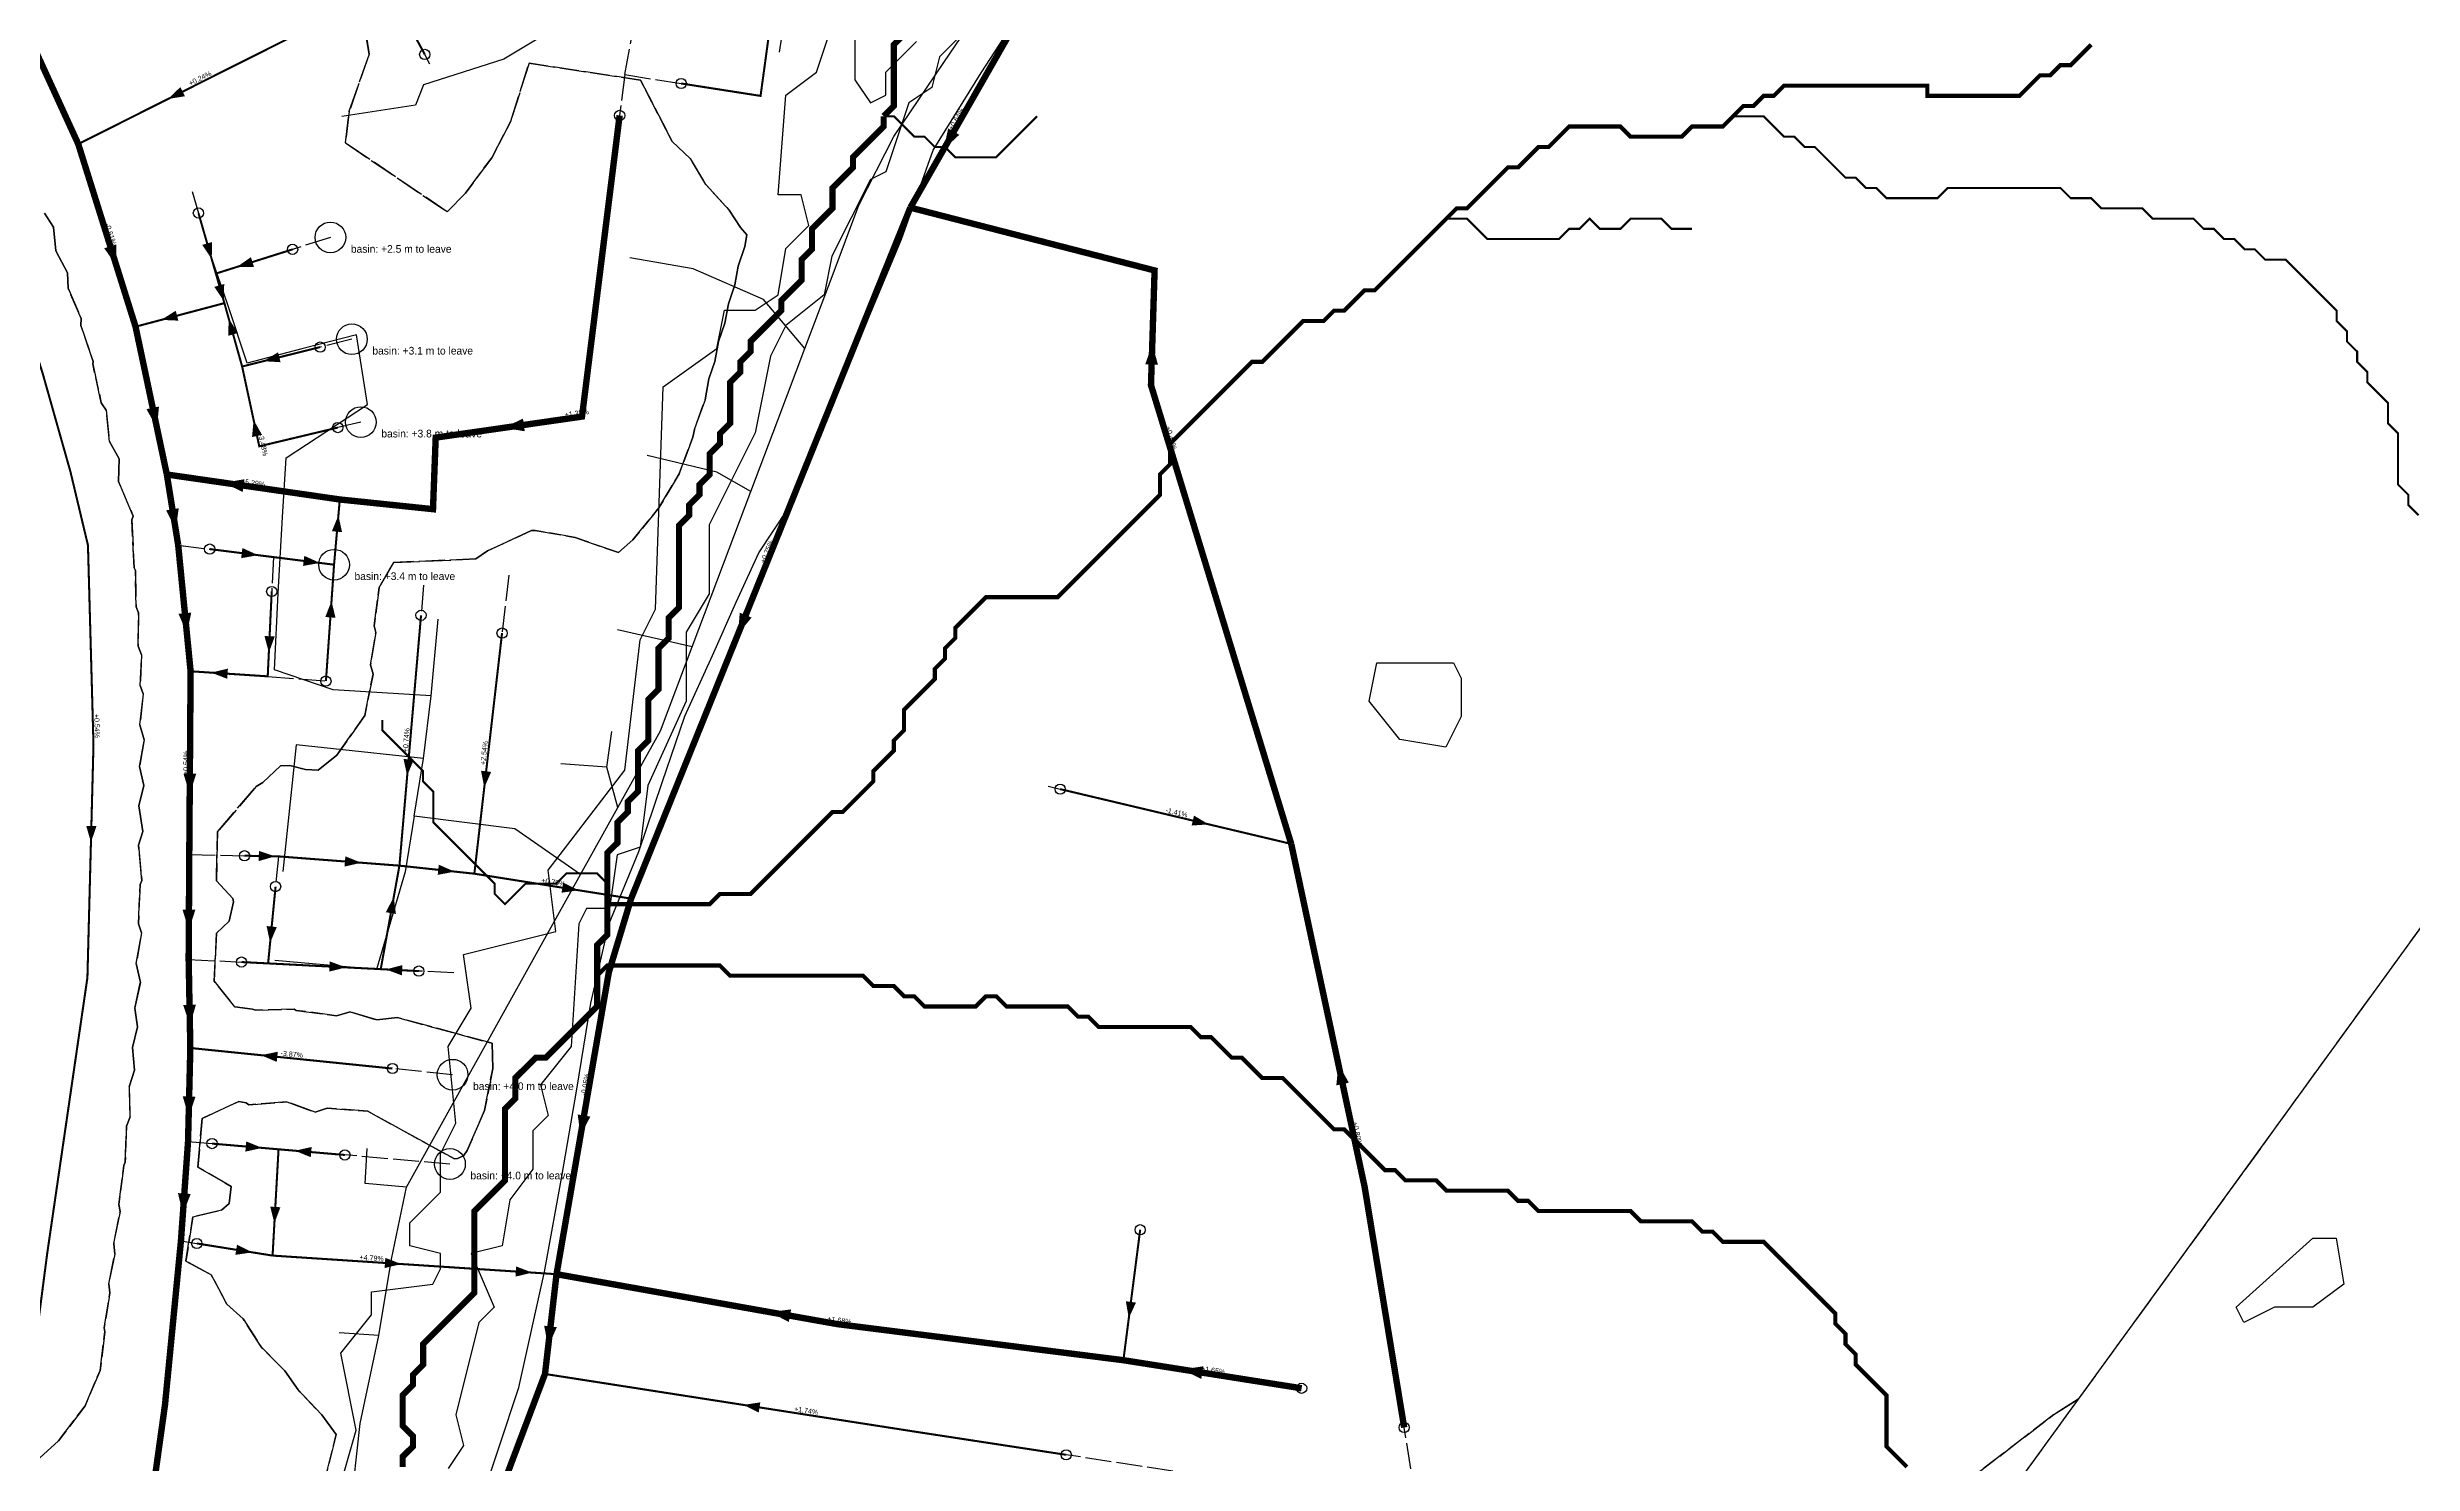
# Model space of a CAD drawing. Header units: metres. Extents: x 442821 to 452274, y 2561971 to 2571293.
# Drawn here: x 450445 to 451370, y 2567762 to 2568316 of the extents above; entities that cross this region are included whole.
import ezdxf
from ezdxf.enums import TextEntityAlignment as Align

# ---------------------------------------------------------------- set-up
doc = ezdxf.new("R2010")
doc.units = ezdxf.units.M
doc.header["$LTSCALE"] = 8
doc.linetypes.add('DASHDOT', pattern=[3.556, 2.54, -0.508, 0, -0.508])
doc.linetypes.add('DASHED', pattern=[1.524, 1.27, -0.254])
for name, color, linetype in [('A_ARROWS', 7, 'Continuous'), ('A_BASINS', 1, 'Continuous'), ('A_BRANCH', 7, 'Continuous'), ('A_BUILT_2006', 252, 'Continuous'), ('A_CATCHMENTS', 7, 'Continuous'), ('A_ENVELOPE', 3, 'Continuous'), ('A_GRADIENT', 8, 'Continuous'), ('A_HEAD_GAP', 8, 'Continuous'), ('A_HEADS', 8, 'Continuous'), ('A_LATERAL', 7, 'Continuous'), ('A_STREAMS', 5, 'Continuous'), ('A_SUBMAIN', 7, 'Continuous'), ('A_WADI', 4, 'Continuous')]:
    doc.layers.add(name, color=color, linetype=linetype)

msp = doc.modelspace()

# ---------------------------------------------------------------- linework, layer by layer
at = {"layer": 'A_ARROWS', "color": 3}
for points in [[(450492.23, 2568295.54), (450497.05, 2568300.2), (450498.84, 2568296.62)], [(450472.08, 2568230.29), (450467.3, 2568237.17), (450472.07, 2568238.67)], [(450509.32, 2568232.89), (450505.63, 2568238.49), (450509.47, 2568239.59)], [(450519.13, 2568229.84), (450524.63, 2568233.68), (450525.83, 2568229.87)], [(450514.04, 2568216.48), (450510.35, 2568222.08), (450514.2, 2568223.19)], [(450489.57, 2568209.15), (450495.24, 2568212.73), (450496.27, 2568208.86)], [(450515.96, 2568209.65), (450519.61, 2568204.02), (450515.76, 2568202.94)], [(450529.53, 2568193), (450535.26, 2568196.48), (450536.22, 2568192.6)], [(450487.91, 2568166.92), (450483.81, 2568174.23), (450488.7, 2568175.26)], [(450525.69, 2568170.02), (450529, 2568164.18), (450525.08, 2568163.34)], [(450623.42, 2568166.93), (450630.99, 2568170.54), (450631.7, 2568165.6)], [(450513.87, 2568145.49), (450522.14, 2568146.82), (450521.43, 2568141.87)], [(450495.23, 2568127.18), (450491.49, 2568134.68), (450496.43, 2568135.47)], [(450558.84, 2568132.7), (450560.27, 2568126.15), (450556.29, 2568126.5)], [(450527.42, 2568117.14), (450520.82, 2568115.96), (450521.32, 2568119.93)], [(450551.62, 2568114.1), (450545.02, 2568112.92), (450545.52, 2568116.88)], [(450499.61, 2568086.49), (450496.34, 2568094.2), (450501.32, 2568094.69)], [(450556.15, 2568099.19), (450557.7, 2568092.67), (450553.71, 2568092.95)], [(450531.65, 2568079.03), (450529.95, 2568085.52), (450533.95, 2568085.33)], [(450509.13, 2568071.2), (450515.65, 2568072.78), (450515.39, 2568068.78)], [(450500.71, 2568023.71), (450498.27, 2568031.72), (450503.27, 2568031.69)], [(450500.37, 2567970.46), (450497.91, 2567978.47), (450502.91, 2567978.44)], [(450500.79, 2567933.28), (450498.14, 2567941.23), (450503.13, 2567941.32)], [(450528.58, 2567921.59), (450535.15, 2567922.94), (450534.74, 2567918.96)], [(450500.3, 2567897.46), (450497.99, 2567905.52), (450502.99, 2567905.39)], [(450498.04, 2567859.52), (450496.11, 2567867.67), (450501.1, 2567867.32)]]:
    msp.add_solid(points, dxfattribs=at)
at = {"layer": 'A_ARROWS', "color": 1}
for points in [[(450795.44, 2568275.82), (450797.23, 2568284.01), (450801.57, 2568281.53)], [(450877.02, 2568199.67), (450879.27, 2568191.6), (450874.27, 2568191.75)], [(450715.07, 2568086.28), (450715.75, 2568094.64), (450720.39, 2568092.76)], [(450585.74, 2568030.89), (450584.29, 2568037.44), (450588.28, 2568037.1)], [(450615.87, 2568026.24), (450614.61, 2568032.83), (450618.58, 2568032.37)], [(450899.11, 2568011.87), (450892.42, 2568011.4), (450893.34, 2568015.29)], [(450534.12, 2567999.37), (450527.68, 2567997.49), (450527.76, 2568001.49)], [(450567.78, 2567996.86), (450561.25, 2567995.36), (450561.55, 2567999.35)], [(450604.25, 2567993.4), (450597.68, 2567992.1), (450598.1, 2567996.07)], [(450580.49, 2567983.47), (450581.32, 2567976.81), (450577.38, 2567977.52)], [(450652.72, 2567986.1), (450646.08, 2567985.13), (450646.71, 2567989.08)], [(450532.14, 2567965.53), (450530.77, 2567972.09), (450534.75, 2567971.7)], [(450561.77, 2567955.94), (450555.28, 2567954.27), (450555.48, 2567958.26)], [(450577.36, 2567955.14), (450583.85, 2567956.81), (450583.65, 2567952.82)], [(450949.76, 2567918.15), (450953.88, 2567910.85), (450948.99, 2567909.8)], [(450653.5, 2567890.11), (450652.4, 2567898.42), (450657.33, 2567897.57)], [(450529.02, 2567885.34), (450522.47, 2567883.89), (450522.81, 2567887.88)], [(450541.83, 2567884.24), (450548.38, 2567885.69), (450548.04, 2567881.7)], [(450533.82, 2567855.86), (450532.18, 2567862.36), (450536.17, 2567862.13)], [(450525.21, 2567844.49), (450518.57, 2567843.52), (450519.2, 2567847.47)], [(450583.44, 2567839.92), (450576.92, 2567838.35), (450577.18, 2567842.34)], [(450634.6, 2567836.57), (450628.08, 2567834.99), (450628.34, 2567838.98)], [(450867.85, 2567818.76), (450866.68, 2567825.36), (450870.65, 2567824.85)], [(450640.84, 2567807.57), (450639.28, 2567815.8), (450644.24, 2567815.23)], [(450727.5, 2567821.12), (450735.82, 2567822.18), (450734.94, 2567817.26)], [(450888.66, 2567798.7), (450896.96, 2567799.92), (450896.18, 2567794.98)], [(450717.16, 2567784.83), (450723.79, 2567785.82), (450723.17, 2567781.87)]]:
    msp.add_solid(points, dxfattribs=at)
at = {"layer": 'A_ARROWS', "color": 4}
msp.add_solid([(450462.1, 2568004.83), (450460.26, 2568011.28), (450464.26, 2568011.17)], dxfattribs=at)
at = {"layer": 'A_BASINS', "color": 1}
for centre in [(450555.72, 2568241.41), (450564.12, 2568201.6), (450567.62, 2568169.18), (450557.14, 2568113.41), (450603.49, 2567913.97), (450602.46, 2567879.04)]:
    msp.add_circle(centre, 6, dxfattribs=at)
at = {"layer": 'A_BRANCH', "color": 1, "const_width": 0.8}
for points in [[(450692.87, 2568301.6), (450723.88, 2568296.75), (450734.87, 2568377.24)], [(450522.16, 2567999.6), (450535.43, 2567999.34)], [(450534.28, 2567987.53), (450531.36, 2567957.49)], [(450520.99, 2567958.02), (450531.36, 2567957.49)], [(450509.43, 2567887.02), (450535.44, 2567884.79)], [(450503.47, 2567847.97), (450533.11, 2567843.22)], [(450843.38, 2567765.31), (450786.26, 2567774.06), (450738.42, 2567781.52), (450639.61, 2567796.93)]]:
    msp.add_lwpolyline(points, dxfattribs=at)
at = {"layer": 'A_BRANCH', "color": 3, "const_width": 0.8}
for points in [[(450508.53, 2568119.52), (450533.41, 2568116.39)], [(450553.97, 2568067.9), (450557.14, 2568113.41)], [(450532.77, 2568102.93), (450531.21, 2568069.75)]]:
    msp.add_lwpolyline(points, dxfattribs=at)
at = {"layer": 'A_BUILT_2006', "color": 252}
for points in [[(450735.72, 2568343.34), (450731.21, 2568313.88)], [(450795.58, 2568309.83), (450815.17, 2568338.84)], [(450810.12, 2568305.81), (450827.88, 2568333.03)], [(450649.52, 2568326.8), (450623.57, 2568311.14)], [(450623.57, 2568311.14), (450592.12, 2568301.13)], [(450776, 2568280.83), (450795.58, 2568309.83)], [(450791.31, 2568275.57), (450810.12, 2568305.81)], [(450592.12, 2568301.13), (450589.04, 2568293.13)], [(450589.04, 2568293.13), (450560.12, 2568288.65)], [(450762.31, 2568254), (450776, 2568280.83)], [(450779.04, 2568240.77), (450791.31, 2568275.57)], [(450751.82, 2568226.06), (450762.31, 2568254)], [(450766.29, 2568210.45), (450779.04, 2568240.77)], [(450515.65, 2568215.05), (450507.94, 2568237.39)], [(450697.48, 2568229.16), (450672.84, 2568233.37)], [(450724.97, 2568217.15), (450697.48, 2568229.16)], [(450741.23, 2568197.99), (450751.82, 2568226.06)], [(450523.15, 2568192.25), (450515.65, 2568215.05)], [(450741.23, 2568197.99), (450724.97, 2568217.15)], [(450749.87, 2568171.39), (450766.29, 2568210.45)], [(450544.55, 2568197.8), (450523.15, 2568192.25)], [(450565.96, 2568203.36), (450544.55, 2568197.8)], [(450570.23, 2568176.09), (450565.96, 2568203.36)], [(450730.64, 2568169.92), (450741.23, 2568197.99)], [(450538.38, 2568155.25), (450570.23, 2568176.09)], [(450720.07, 2568142.05), (450730.64, 2568169.92)], [(450734.74, 2568135.4), (450749.87, 2568171.39)], [(450537.05, 2568132.01), (450538.38, 2568155.25)], [(450706.76, 2568149.63), (450679.52, 2568156.18)], [(450720.07, 2568142.05), (450706.76, 2568149.63)], [(450709.39, 2568113.73), (450720.07, 2568142.05)], [(450535.34, 2568102.22), (450537.05, 2568132.01)], [(450723.18, 2568118.11), (450734.74, 2568135.4)], [(450697.13, 2568081.24), (450709.39, 2568113.73)], [(450714.36, 2568098.73), (450723.18, 2568118.11)], [(450533.86, 2568072.26), (450535.34, 2568102.22)], [(450705.12, 2568077.95), (450714.36, 2568098.73)], [(450595.16, 2568062.17), (450597.82, 2568092.06)], [(450697.13, 2568081.24), (450667.9, 2568087.95)], [(450684.77, 2568048.49), (450697.13, 2568081.24)], [(450694.32, 2568054.14), (450705.12, 2568077.95)], [(450556.73, 2568064.45), (450533.86, 2568072.26)], [(450595.16, 2568062.17), (450556.73, 2568064.45)], [(450592.09, 2568037.64), (450595.16, 2568062.17)], [(450663.82, 2568034.27), (450665.71, 2568048.21)], [(450668.07, 2568018.49), (450684.77, 2568048.49)], [(450685.43, 2568028.23), (450694.32, 2568054.14)], [(450542.37, 2568042.98), (450540.25, 2568023.09)], [(450567.87, 2568040.24), (450542.37, 2568042.98)], [(450592.09, 2568037.64), (450567.87, 2568040.24)], [(450588.44, 2568015.04), (450592.09, 2568037.64)], [(450663.82, 2568034.27), (450645.86, 2568035.52)], [(450668.07, 2568018.49), (450663.82, 2568034.27)], [(450676.32, 2568001.2), (450685.43, 2568028.23)], [(450540.25, 2568023.09), (450537.08, 2567993.39)], [(450588.44, 2568015.04), (450584.99, 2567993.32)], [(450627.84, 2568010.15), (450588.44, 2568015.04)], [(450653.48, 2567992.27), (450627.84, 2568010.15)], [(450653.48, 2567992.27), (450668.07, 2568018.49)], [(450664.7, 2567973.08), (450676.32, 2568001.2)], [(450584.99, 2567993.32), (450573.69, 2567955.08)], [(450638.89, 2567966.06), (450653.48, 2567992.27)], [(450657.48, 2567941.91), (450664.7, 2567973.08)], [(450619.43, 2567931.09), (450638.89, 2567966.06)], [(450573.69, 2567955.08), (450533.93, 2567958.57)], [(450652.03, 2567908.25), (450657.48, 2567941.91)], [(450602.41, 2567900.51), (450619.43, 2567931.09)], [(450646.21, 2567874.14), (450652.03, 2567908.25)], [(450585.4, 2567869.94), (450602.41, 2567900.51)], [(450569.32, 2567871.47), (450570.08, 2567885.12)], [(450585.4, 2567869.94), (450569.32, 2567871.47)], [(450639.43, 2567836.82), (450646.21, 2567874.14)], [(450579.55, 2567841.81), (450585.4, 2567869.94)], [(450574.65, 2567812), (450579.55, 2567841.81)], [(450629.43, 2567791.63), (450639.43, 2567836.82)], [(450574.65, 2567812), (450559.16, 2567813)], [(450567.33, 2567777.62), (450574.65, 2567812)], [(450614.05, 2567745.25), (450629.43, 2567791.63)], [(450563.62, 2567743.16), (450567.33, 2567777.62)]]:
    msp.add_lwpolyline(points, dxfattribs=at)
at = {"layer": 'A_CATCHMENTS', "color": 1, "linetype": 'DASHED'}
for points in [[(451933.14, 2568743.69), (451239.01, 2567787.03), (451229.54, 2567781.12), (451160.02, 2567727.6)], [(450553.92, 2567756.96), (450557.59, 2567771.64), (450557.6, 2567771.72), (450557.98, 2567773.21), (450552.3, 2567780.98), (450543.07, 2567790.73), (450537.91, 2567798.11), (450528.6, 2567807.5), (450521.56, 2567818.55), (450515.22, 2567824.17), (450509.12, 2567835.74), (450499.2, 2567841.09), (450501.97, 2567858.39), (450513.16, 2567861.02), (450516.15, 2567863.6), (450516.97, 2567870.24), (450503.92, 2567877.78), (450505.55, 2567896.84), (450519.86, 2567903.52), (450522.72, 2567902.94), (450523.83, 2567902.18), (450538.73, 2567903.36), (450549.75, 2567899.27), (450554.45, 2567900.93), (450570.29, 2567899.68), (450604.22, 2567881.01), (450605.4, 2567881.24), (450607.8, 2567882.18), (450609.22, 2567884.26), (450615.97, 2567899.99), (450619.17, 2567916.35), (450618.96, 2567926.25), (450581.9, 2567936.3), (450573.92, 2567935.36), (450563.5, 2567938.5), (450558.12, 2567936.99), (450542.37, 2567939.13), (450541.49, 2567939.65), (450526.4, 2567939.16), (450525.25, 2567939.64), (450518.33, 2567940.48), (450510.24, 2567950.6), (450511.19, 2567969.25), (450516.18, 2567974.02), (450517.82, 2567981.55), (450517.52, 2567982.82), (450511.15, 2567989.73), (450511.53, 2568008.91), (450526.74, 2568026.72), (450529.36, 2568028.27), (450536.16, 2568034.72), (450539.83, 2568034.94), (450545.96, 2568033.28), (450550.89, 2568033.08), (450558.21, 2568038.93), (450569.13, 2568054.42), (450572.38, 2568070.58), (450571.41, 2568074.3), (450573.5, 2568086.92), (450572.76, 2568089.45), (450574.75, 2568104.56), (450580.42, 2568114.29), (450612.57, 2568115.65), (450617.19, 2568118.8), (450634.28, 2568126.79), (450635.77, 2568126.8), (450651.39, 2568124.05), (450668.3, 2568118.15), (450673.91, 2568123.19), (450684.17, 2568135.59), (450692.01, 2568148.96), (450697.43, 2568163.32), (450698.02, 2568166.3), (450702.18, 2568177.94), (450703.65, 2568186.06), (450706.06, 2568192.92), (450707.48, 2568200.76), (450709.93, 2568207.9), (450711.31, 2568215.47), (450713.81, 2568222.87), (450715.14, 2568230.18), (450717.69, 2568237.85), (450718.53, 2568242.43), (450716.05, 2568245.26), (450711.59, 2568252.12), (450702.44, 2568262.14), (450696.42, 2568272.25), (450689.32, 2568278.97), (450676.92, 2568302.91), (450633.36, 2568309.57), (450626.24, 2568286.84), (450618.8, 2568272.58), (450608.49, 2568258.69), (450601.39, 2568251.4), (450561.58, 2568278.38), (450563.11, 2568290.72), (450570.88, 2568313.05), (450567.93, 2568331.03)]]:
    msp.add_lwpolyline(points, dxfattribs=at)
at = {"layer": 'A_CATCHMENTS', "color": 3, "linetype": 'DASHED'}
for points in [[(450567.93, 2568331.03), (450570.88, 2568313.05), (450563.11, 2568290.72), (450561.58, 2568278.38), (450601.39, 2568251.4), (450608.49, 2568258.69), (450618.8, 2568272.58), (450626.24, 2568286.84), (450633.36, 2568309.57), (450676.92, 2568302.91), (450689.32, 2568278.97), (450696.42, 2568272.25), (450702.44, 2568262.14), (450711.59, 2568252.12), (450716.05, 2568245.26), (450718.53, 2568242.43), (450717.69, 2568237.85), (450715.14, 2568230.18), (450713.81, 2568222.87), (450711.31, 2568215.47), (450709.93, 2568207.9), (450707.48, 2568200.76), (450706.06, 2568192.92), (450703.65, 2568186.06), (450702.18, 2568177.94), (450698.02, 2568166.3), (450697.43, 2568163.32), (450692.01, 2568148.96), (450684.17, 2568135.59), (450673.91, 2568123.19), (450668.3, 2568118.15), (450651.39, 2568124.05), (450635.77, 2568126.8), (450634.28, 2568126.79), (450617.19, 2568118.8), (450612.57, 2568115.65), (450580.42, 2568114.29), (450574.75, 2568104.56), (450572.76, 2568089.45), (450573.5, 2568086.92), (450571.41, 2568074.3), (450572.38, 2568070.58), (450569.13, 2568054.42), (450558.21, 2568038.93), (450550.89, 2568033.08), (450545.96, 2568033.28), (450539.83, 2568034.94), (450536.16, 2568034.72), (450529.36, 2568028.27), (450526.74, 2568026.72), (450511.53, 2568008.91), (450511.15, 2567989.73), (450517.52, 2567982.82), (450517.82, 2567981.55), (450516.18, 2567974.02), (450511.19, 2567969.25), (450510.24, 2567950.6), (450518.33, 2567940.48), (450525.25, 2567939.64), (450526.4, 2567939.16), (450541.49, 2567939.65), (450542.37, 2567939.13), (450558.12, 2567936.99), (450563.5, 2567938.5), (450573.92, 2567935.36), (450581.9, 2567936.3), (450618.96, 2567926.25), (450619.17, 2567916.35), (450615.97, 2567899.99), (450609.22, 2567884.26), (450607.8, 2567882.18), (450605.4, 2567881.24), (450604.22, 2567881.01), (450570.29, 2567899.68), (450554.45, 2567900.93), (450549.75, 2567899.27), (450538.73, 2567903.36), (450523.83, 2567902.18), (450522.72, 2567902.94), (450519.86, 2567903.52), (450505.55, 2567896.84), (450503.92, 2567877.78), (450516.97, 2567870.24), (450516.15, 2567863.6), (450513.16, 2567861.02), (450501.97, 2567858.39), (450499.2, 2567841.09), (450509.12, 2567835.74), (450515.22, 2567824.17), (450521.56, 2567818.55), (450528.6, 2567807.5), (450537.91, 2567798.11), (450543.07, 2567790.73), (450552.3, 2567780.98), (450557.98, 2567773.21), (450557.6, 2567771.72), (450557.59, 2567771.64), (450553.92, 2567756.96)], [(450442.09, 2567764.16), (450449.42, 2567770.75), (450459.78, 2567784.47), (450465.67, 2567798.25), (450467.55, 2567813.43), (450467.3, 2567815.01), (450469.51, 2567828.61), (450469.05, 2567832.18), (450471.39, 2567843.79), (450470.99, 2567847.98), (450473.54, 2567860.42), (450473.04, 2567863.21), (450474.91, 2567878.47), (450475.52, 2567879.81), (450476.04, 2567893.84), (450477.4, 2567897.53), (450477.08, 2567909.22), (450479.14, 2567915.79), (450478.29, 2567924.57), (450480.35, 2567932.69), (450479.23, 2567939.97), (450481.42, 2567950.05), (450479.83, 2567957.42), (450481.89, 2567969.42), (450480.64, 2567972.99), (450481.28, 2567988.34), (450481.97, 2567989.9), (450480.72, 2568003.73), (450482.39, 2568009.12), (450480.82, 2568019.1), (450482.76, 2568027.04), (450481.08, 2568034.47), (450482.96, 2568044.97), (450481.24, 2568050.79), (450482.57, 2568062.9), (450481.39, 2568066.19), (450481.89, 2568078.15), (450480.54, 2568081.54), (450480.72, 2568094.64), (450479.73, 2568096.9), (450479.51, 2568111.13), (450478.96, 2568112.25), (450478.1, 2568130.98), (450478.59, 2568132.4), (450472.92, 2568145.94), (450473.08, 2568154.8), (450469.3, 2568161.62), (450468.07, 2568173.87), (450466.12, 2568176.71), (450462.79, 2568191.96), (450462.94, 2568192.92), (450458.2, 2568207.01), (450458.32, 2568209.64), (450453.18, 2568221.54), (450452.99, 2568227.58), (450448.43, 2568236.16), (450447.41, 2568245.44), (450443.95, 2568250.86)]]:
    msp.add_lwpolyline(points, dxfattribs=at)
at = {"layer": 'A_CATCHMENTS', "color": 4, "linetype": 'DASHED'}
msp.add_lwpolyline([(450443.95, 2568250.86), (450447.41, 2568245.44), (450448.43, 2568236.16), (450452.99, 2568227.58), (450453.18, 2568221.54), (450458.32, 2568209.64), (450458.2, 2568207.01), (450462.94, 2568192.92), (450462.79, 2568191.96), (450466.12, 2568176.71), (450468.07, 2568173.87), (450469.3, 2568161.62), (450473.08, 2568154.8), (450472.92, 2568145.94), (450478.59, 2568132.4), (450478.1, 2568130.98), (450478.96, 2568112.25), (450479.51, 2568111.13), (450479.73, 2568096.9), (450480.72, 2568094.64), (450480.54, 2568081.54), (450481.89, 2568078.15), (450481.39, 2568066.19), (450482.57, 2568062.9), (450481.24, 2568050.79), (450482.96, 2568044.97), (450481.08, 2568034.47), (450482.76, 2568027.04), (450480.82, 2568019.1), (450482.39, 2568009.12), (450480.72, 2568003.73), (450481.97, 2567989.9), (450481.28, 2567988.34), (450480.64, 2567972.99), (450481.89, 2567969.42), (450479.83, 2567957.42), (450481.42, 2567950.05), (450479.23, 2567939.97), (450480.35, 2567932.69), (450478.29, 2567924.57), (450479.14, 2567915.79), (450477.08, 2567909.22), (450477.4, 2567897.53), (450476.04, 2567893.84), (450475.52, 2567879.81), (450474.91, 2567878.47), (450473.04, 2567863.21), (450473.54, 2567860.42), (450470.99, 2567847.98), (450471.39, 2567843.79), (450469.05, 2567832.18), (450469.51, 2567828.61), (450467.3, 2567815.01), (450467.55, 2567813.43), (450465.67, 2567798.25), (450459.78, 2567784.47), (450449.42, 2567770.75), (450442.09, 2567764.16)], dxfattribs=at)
at = {"layer": 'A_CATCHMENTS', "color": 2, "linetype": 'DASHED'}
msp.add_lwpolyline([(451160.02, 2567727.6), (451229.54, 2567781.12), (451239.01, 2567787.03), (451207.65, 2567743.81)], dxfattribs=at)
at = {"layer": 'A_ENVELOPE', "color": 3}
msp.add_lwpolyline([(451933.14, 2568743.69), (451207.65, 2567743.81), (451463.44, 2566793.35)], dxfattribs=at)
at = {"layer": 'A_HEAD_GAP', "color": 8, "linetype": 'DASHED'}
for points in [[(450670.78, 2568305.06), (450673.28, 2568318.5)], [(450594.63, 2568309.22), (450592.6, 2568312.98)], [(450670.78, 2568305.06), (450668.79, 2568289.12)], [(450670.78, 2568305.06), (450692.87, 2568301.6)], [(450501.72, 2568259.3), (450504.12, 2568250.95)], [(450555.72, 2568241.41), (450540.94, 2568236.74)], [(450564.12, 2568201.6), (450551.72, 2568198.51)], [(450567.62, 2568169.18), (450558.59, 2568167.03)], [(450496.21, 2568121.07), (450508.53, 2568119.52)], [(450533.41, 2568116.39), (450532.77, 2568102.93)], [(450592.16, 2568105.37), (450591.15, 2568093.62)], [(450625.43, 2568109.33), (450622.82, 2568086.68)], [(450531.21, 2568069.75), (450553.97, 2568067.9)], [(450836.26, 2568026.78), (450841.01, 2568025.65)], [(450500.54, 2568000.02), (450522.16, 2567999.6)], [(450535.43, 2567999.34), (450534.28, 2567987.53)], [(450500.3, 2567959.08), (450520.99, 2567958.02)], [(450603.91, 2567953.78), (450590.3, 2567954.48)], [(450603.49, 2567913.97), (450579.97, 2567916.37)], [(450500.06, 2567887.82), (450509.43, 2567887.02)], [(450602.46, 2567879.04), (450561.38, 2567882.57)], [(450497.28, 2567848.96), (450503.47, 2567847.97)], [(450980.13, 2567747.85), (450975.51, 2567775.98)], [(450885.1, 2567758.92), (450843.38, 2567765.31)]]:
    msp.add_lwpolyline(points, dxfattribs=at)
at = {"layer": 'A_HEADS', "color": 1}
for centre in [(450592.6, 2568312.98), (450692.87, 2568301.6), (450591.15, 2568093.62), (450622.82, 2568086.68), (450841.01, 2568025.65), (450522.16, 2567999.6), (450534.28, 2567987.53), (450520.99, 2567958.02), (450590.3, 2567954.48), (450509.43, 2567887.02), (450561.38, 2567882.57), (450872.3, 2567853.34), (450503.47, 2567847.97), (450935.41, 2567791.33), (450975.51, 2567775.98), (450843.38, 2567765.31)]:
    msp.add_circle(centre, 2, dxfattribs=at)
at = {"layer": 'A_HEADS', "color": 3}
for centre in [(450668.79, 2568289.12), (450504.12, 2568250.95), (450540.94, 2568236.74), (450551.72, 2568198.51), (450558.59, 2568167.03), (450508.53, 2568119.52), (450532.77, 2568102.93), (450553.97, 2568067.9), (450579.97, 2567916.37)]:
    msp.add_circle(centre, 2, dxfattribs=at)
at = {"layer": 'A_LATERAL', "color": 3, "linetype": 'DASHED', "const_width": 0.8}
for points in [[(450553.79, 2568326.47), (450457.14, 2568277.91)], [(450510.94, 2568227.26), (450514.27, 2568215.71)], [(450521.2, 2568190.93), (450514.27, 2568215.71)]]:
    msp.add_lwpolyline(points, dxfattribs=at)
at = {"layer": 'A_LATERAL', "color": 1, "linetype": 'DASHDOT', "const_width": 0.8}
for points in [[(450592.6, 2568312.98), (450582.78, 2568331.22)], [(450841.01, 2568025.65), (450931.35, 2568004.22)], [(450590.3, 2567954.48), (450575.39, 2567955.24)], [(450561.38, 2567882.57), (450535.44, 2567884.79)], [(450872.3, 2567853.34), (450865.73, 2567802.31)], [(450610.34, 2567838.16), (450644.12, 2567835.95)]]:
    msp.add_lwpolyline(points, dxfattribs=at)
at = {"layer": 'A_LATERAL', "color": 4, "const_width": 0.8}
for points in [[(450423.08, 2568252.36), (450443.2, 2568188.3), (450454.1, 2568149.72), (450460.93, 2568121.02), (450463.09, 2568043), (450460.72, 2567951.95), (450444.99, 2567844)], [(450444.99, 2567844), (450440.06, 2567806.05), (450392.2, 2567809.79)]]:
    msp.add_lwpolyline(points, dxfattribs=at)
at = {"layer": 'A_LATERAL', "color": 3, "const_width": 0.8}
for points in [[(450504.12, 2568250.95), (450510.94, 2568227.26)], [(450533.41, 2568116.39), (450557.14, 2568113.41)]]:
    msp.add_lwpolyline(points, dxfattribs=at)
at = {"layer": 'A_LATERAL', "color": 3, "linetype": 'DASHDOT', "const_width": 0.8}
for points in [[(450540.94, 2568236.74), (450510.94, 2568227.26)], [(450514.27, 2568215.71), (450479.54, 2568206.49)], [(450551.72, 2568198.51), (450521.2, 2568190.93)], [(450558.59, 2568167.03), (450527.91, 2568159.71), (450521.2, 2568190.93)], [(450557.14, 2568113.41), (450559.39, 2568138.92)], [(450531.21, 2568069.75), (450501.06, 2568071.73)], [(450579.97, 2567916.37), (450500.95, 2567924.41)]]:
    msp.add_lwpolyline(points, dxfattribs=at)
at = {"layer": 'A_LATERAL', "color": 1, "const_width": 0.8}
for points in [[(450591.15, 2568093.62), (450582.7, 2567995.72)], [(450622.82, 2568086.68), (450611.99, 2567992.57)], [(450535.43, 2567999.34), (450582.7, 2567995.72)], [(450582.7, 2567995.72), (450611.99, 2567992.57)], [(450611.99, 2567992.57), (450673.28, 2567982.83)], [(450531.36, 2567957.49), (450575.39, 2567955.24)], [(450533.11, 2567843.22), (450610.34, 2567838.16)]]:
    msp.add_lwpolyline(points, dxfattribs=at)
at = {"layer": 'A_LATERAL', "color": 1, "linetype": 'DASHED', "const_width": 0.8}
for points in [[(450575.39, 2567955.24), (450582.7, 2567995.72)], [(450535.44, 2567884.79), (450533.11, 2567843.22)]]:
    msp.add_lwpolyline(points, dxfattribs=at)
at = {"layer": 'A_STREAMS', "color": 5}
for points, const_width in [([(450780, 2568320.78), (450776, 2568316.78), (450776, 2568312.78), (450776, 2568308.78), (450776, 2568304.78), (450776, 2568300.78), (450776, 2568296.78), (450776, 2568292.77), (450772, 2568288.77)], 2.4), ([(451244.06, 2568316.78), (451240.06, 2568312.78), (451236.06, 2568308.78), (451232.06, 2568308.78), (451228.06, 2568304.78), (451224.06, 2568304.78), (451220.06, 2568300.78), (451216.06, 2568296.78), (451212.06, 2568296.78), (451208.06, 2568296.78), (451204.06, 2568296.78), (451200.05, 2568296.78), (451196.05, 2568296.78), (451192.05, 2568296.78), (451188.05, 2568296.78), (451184.05, 2568296.78), (451180.05, 2568296.78), (451180.05, 2568300.78), (451176.05, 2568300.78), (451172.05, 2568300.78), (451168.05, 2568300.78), (451164.05, 2568300.78), (451160.05, 2568300.78), (451156.05, 2568300.78), (451152.05, 2568300.78), (451148.05, 2568300.78), (451144.05, 2568300.78), (451140.05, 2568300.78), (451136.05, 2568300.78), (451132.05, 2568300.78), (451128.04, 2568300.78), (451124.04, 2568300.78), (451120.04, 2568296.78), (451116.04, 2568296.78), (451112.04, 2568292.77), (451108.04, 2568292.77), (451104.04, 2568288.77)], 1.6), ([(450772, 2568288.77), (450772, 2568284.77), (450768, 2568280.77), (450763.99, 2568276.77), (450759.99, 2568272.77), (450759.99, 2568268.77), (450755.99, 2568264.76), (450751.99, 2568260.76), (450751.99, 2568256.76), (450751.99, 2568252.76), (450747.99, 2568248.76), (450743.99, 2568244.76), (450743.99, 2568240.76), (450743.99, 2568236.75), (450739.99, 2568232.75), (450739.99, 2568228.75), (450739.99, 2568224.75), (450735.99, 2568220.75), (450731.99, 2568216.75), (450731.99, 2568212.75), (450727.99, 2568208.74), (450723.99, 2568204.74), (450719.99, 2568200.74), (450719.99, 2568196.74), (450715.99, 2568192.74), (450715.99, 2568188.74), (450711.99, 2568184.74), (450711.99, 2568180.74), (450711.99, 2568176.73), (450711.99, 2568172.73), (450711.99, 2568168.73), (450707.99, 2568164.73), (450707.99, 2568160.73), (450703.99, 2568156.73), (450703.99, 2568152.73), (450703.99, 2568148.72), (450699.99, 2568144.72), (450699.99, 2568140.72), (450695.99, 2568136.72), (450695.99, 2568132.72), (450691.98, 2568128.72), (450691.98, 2568124.72), (450691.98, 2568120.71), (450691.98, 2568116.71), (450691.98, 2568112.71), (450691.98, 2568108.71), (450691.98, 2568104.71), (450691.98, 2568100.71), (450691.98, 2568096.71), (450687.98, 2568092.7), (450687.98, 2568088.7), (450687.98, 2568084.7), (450683.98, 2568080.7), (450683.98, 2568076.7), (450683.98, 2568072.7), (450683.98, 2568068.7), (450683.98, 2568064.69), (450679.98, 2568060.69), (450679.98, 2568056.69), (450679.98, 2568052.69), (450679.98, 2568048.69), (450679.98, 2568044.69), (450675.98, 2568040.69), (450675.98, 2568036.68), (450675.98, 2568032.68), (450675.98, 2568028.68), (450675.98, 2568024.68), (450671.98, 2568020.68), (450671.98, 2568016.68), (450667.98, 2568012.68), (450667.98, 2568008.68), (450667.98, 2568004.67), (450663.98, 2568000.67), (450663.98, 2567996.67), (450663.98, 2567992.67), (450663.98, 2567988.67)], 2.4), ([(450832, 2568288.77), (450828, 2568284.77), (450824, 2568280.77), (450820, 2568276.77), (450816, 2568272.77), (450812, 2568272.77), (450808, 2568272.77), (450804, 2568272.77), (450800, 2568272.77), (450796, 2568276.77), (450792, 2568276.77), (450788, 2568280.77), (450784, 2568280.77), (450780, 2568284.77), (450776, 2568288.77), (450772, 2568288.77)], 0.8), ([(451104.04, 2568288.77), (451100.04, 2568284.77), (451096.04, 2568284.77), (451092.04, 2568284.77), (451088.04, 2568284.77), (451084.04, 2568280.77), (451080.04, 2568280.77), (451076.04, 2568280.77), (451072.04, 2568280.77), (451068.04, 2568280.77), (451064.04, 2568280.77), (451060.04, 2568284.77), (451056.04, 2568284.77), (451052.03, 2568284.77), (451048.03, 2568284.77), (451044.03, 2568284.77), (451040.03, 2568284.77), (451036.03, 2568280.77), (451032.03, 2568276.77), (451028.03, 2568276.77), (451024.03, 2568272.77), (451020.03, 2568268.77), (451016.03, 2568268.77), (451012.03, 2568264.76), (451008.03, 2568260.76), (451004.03, 2568256.76), (451000.03, 2568252.76), (450996.03, 2568252.76), (450992.03, 2568248.76)], 1.6), ([(451372.08, 2568132.72), (451368.08, 2568136.72), (451368.08, 2568140.72), (451364.08, 2568144.72), (451364.08, 2568148.72), (451364.08, 2568152.73), (451364.08, 2568156.73), (451364.08, 2568160.73), (451364.08, 2568164.73), (451360.08, 2568168.73), (451360.08, 2568172.73), (451360.08, 2568176.73), (451356.08, 2568180.74), (451352.08, 2568184.74), (451352.08, 2568188.74), (451348.08, 2568192.74), (451348.08, 2568196.74), (451344.07, 2568200.74), (451344.07, 2568204.74), (451340.07, 2568208.74), (451340.07, 2568212.75), (451336.07, 2568216.75), (451332.07, 2568220.75), (451328.07, 2568224.75), (451324.07, 2568228.75), (451320.07, 2568232.75), (451316.07, 2568232.75), (451312.07, 2568232.75), (451308.07, 2568236.75), (451304.07, 2568236.75), (451300.07, 2568240.76), (451296.07, 2568240.76), (451292.07, 2568244.76), (451288.07, 2568244.76), (451284.07, 2568248.76), (451280.07, 2568248.76), (451276.07, 2568248.76), (451272.06, 2568248.76), (451268.06, 2568248.76), (451264.06, 2568252.76), (451260.06, 2568252.76), (451256.06, 2568252.76), (451252.06, 2568252.76), (451248.06, 2568252.76), (451244.06, 2568256.76), (451240.06, 2568256.76), (451236.06, 2568256.76), (451232.06, 2568260.76), (451228.06, 2568260.76), (451224.06, 2568260.76), (451220.06, 2568260.76), (451216.06, 2568260.76), (451212.06, 2568260.76), (451208.06, 2568260.76), (451204.06, 2568260.76), (451200.05, 2568260.76), (451196.05, 2568260.76), (451192.05, 2568260.76), (451188.05, 2568260.76), (451184.05, 2568256.76), (451180.05, 2568256.76), (451176.05, 2568256.76), (451172.05, 2568256.76), (451168.05, 2568256.76), (451164.05, 2568256.76), (451160.05, 2568260.76), (451156.05, 2568260.76), (451152.05, 2568264.76), (451148.05, 2568264.76), (451144.05, 2568268.77), (451140.05, 2568272.77), (451136.05, 2568276.77), (451132.05, 2568276.77), (451128.04, 2568280.77), (451124.04, 2568280.77), (451120.04, 2568284.77), (451116.04, 2568288.77), (451112.04, 2568288.77), (451108.04, 2568288.77), (451104.04, 2568288.77)], 0.8), ([(450992.03, 2568248.76), (450988.03, 2568244.76), (450984.03, 2568240.76), (450980.02, 2568236.75), (450976.02, 2568232.75), (450972.02, 2568228.75), (450968.02, 2568224.75), (450964.02, 2568220.75), (450960.02, 2568220.75), (450956.02, 2568216.75), (450952.02, 2568212.75), (450948.02, 2568212.75), (450944.02, 2568208.74), (450940.02, 2568208.74), (450936.02, 2568208.74), (450932.02, 2568204.74), (450928.02, 2568200.74), (450924.02, 2568196.74), (450920.02, 2568192.74), (450916.02, 2568192.74), (450912.02, 2568188.74), (450908.01, 2568184.74), (450904.01, 2568180.74), (450900.01, 2568176.73), (450896.01, 2568172.73), (450892.01, 2568168.73), (450888.01, 2568164.73), (450884.01, 2568160.73), (450884.01, 2568156.73), (450884.01, 2568152.73), (450880.01, 2568148.72), (450880.01, 2568144.72), (450880.01, 2568140.72), (450876.01, 2568136.72), (450872.01, 2568132.72), (450868.01, 2568128.72), (450864.01, 2568124.72), (450860.01, 2568120.71), (450856.01, 2568116.71), (450852.01, 2568112.71), (450848.01, 2568108.71), (450844.01, 2568104.71), (450840.01, 2568100.71), (450836, 2568100.71), (450832, 2568100.71), (450828, 2568100.71), (450824, 2568100.71), (450820, 2568100.71), (450816, 2568100.71), (450812, 2568100.71), (450808, 2568096.71), (450804, 2568092.7), (450800, 2568088.7), (450800, 2568084.7), (450796, 2568080.7), (450796, 2568076.7), (450792, 2568072.7), (450792, 2568068.7), (450788, 2568064.69), (450784, 2568060.69), (450780, 2568056.69), (450780, 2568052.69), (450780, 2568048.69), (450776, 2568044.69), (450776, 2568040.69), (450772, 2568036.68), (450768, 2568032.68), (450768, 2568028.68), (450763.99, 2568024.68), (450759.99, 2568020.68), (450755.99, 2568016.68), (450751.99, 2568016.68), (450747.99, 2568012.68), (450743.99, 2568008.68), (450739.99, 2568004.67), (450735.99, 2568000.67), (450731.99, 2567996.67), (450727.99, 2567992.67), (450723.99, 2567988.67), (450719.99, 2567984.67), (450715.99, 2567984.67), (450711.99, 2567984.67), (450707.99, 2567984.67), (450703.99, 2567980.67), (450699.99, 2567980.67), (450695.99, 2567980.67), (450691.98, 2567980.67), (450687.98, 2567980.67), (450683.98, 2567980.67), (450679.98, 2567980.67), (450675.98, 2567980.67), (450671.98, 2567980.67), (450667.98, 2567980.67), (450663.98, 2567980.67)], 1.6), ([(451088.04, 2568244.76), (451084.04, 2568244.76), (451080.04, 2568244.76), (451076.04, 2568248.76), (451072.04, 2568248.76), (451068.04, 2568248.76), (451064.04, 2568248.76), (451060.04, 2568244.76), (451056.04, 2568244.76), (451052.03, 2568244.76), (451048.03, 2568248.76), (451044.03, 2568244.76), (451040.03, 2568244.76), (451036.03, 2568240.76), (451032.03, 2568240.76), (451028.03, 2568240.76), (451024.03, 2568240.76), (451020.03, 2568240.76), (451016.03, 2568240.76), (451012.03, 2568240.76), (451008.03, 2568240.76), (451004.03, 2568244.76), (451000.03, 2568248.76), (450996.03, 2568248.76), (450992.03, 2568248.76)], 0.8), ([(450575.97, 2568052.69), (450575.97, 2568048.69), (450579.97, 2568044.69), (450583.97, 2568040.69), (450587.97, 2568036.68), (450591.97, 2568032.68), (450591.97, 2568028.68), (450595.97, 2568024.68), (450595.97, 2568020.68), (450595.97, 2568016.68), (450595.97, 2568012.68), (450599.97, 2568008.68), (450603.97, 2568004.67), (450607.97, 2568000.67), (450611.97, 2567996.67), (450615.97, 2567992.67), (450619.97, 2567988.67), (450619.97, 2567984.67), (450623.98, 2567980.67), (450627.98, 2567984.67), (450631.98, 2567988.67), (450635.98, 2567988.67), (450639.98, 2567988.67), (450643.98, 2567988.67), (450647.98, 2567992.67), (450651.98, 2567992.67), (450655.98, 2567992.67), (450659.98, 2567992.67), (450663.98, 2567988.67)], 0.8), ([(450663.98, 2567980.67), (450663.98, 2567976.66), (450663.98, 2567972.66), (450663.98, 2567968.66), (450659.98, 2567964.66), (450659.98, 2567960.66), (450659.98, 2567956.66), (450659.98, 2567952.66)], 2.4), ([(450663.98, 2567988.67), (450663.98, 2567984.67), (450663.98, 2567980.67)], 2.4), ([(451172.05, 2567760.59), (451168.05, 2567764.59), (451164.05, 2567768.59), (451164.05, 2567772.59), (451164.05, 2567776.59), (451164.05, 2567780.6), (451164.05, 2567784.6), (451164.05, 2567788.6), (451160.05, 2567792.6), (451156.05, 2567796.6), (451152.05, 2567800.6), (451152.05, 2567804.6), (451148.05, 2567808.61), (451148.05, 2567812.61), (451144.05, 2567816.61), (451144.05, 2567820.61), (451140.05, 2567824.61), (451136.05, 2567828.61), (451132.05, 2567832.61), (451128.04, 2567836.62), (451124.04, 2567840.62), (451120.04, 2567844.62), (451116.04, 2567848.62), (451112.04, 2567848.62), (451108.04, 2567848.62), (451104.04, 2567848.62), (451100.04, 2567848.62), (451096.04, 2567852.62), (451092.04, 2567852.62), (451088.04, 2567856.62), (451084.04, 2567856.62), (451080.04, 2567856.62), (451076.04, 2567856.62), (451072.04, 2567856.62), (451068.04, 2567856.62), (451064.04, 2567860.62), (451060.04, 2567860.62), (451056.04, 2567860.62), (451052.03, 2567860.62), (451048.03, 2567860.62), (451044.03, 2567860.62), (451040.03, 2567860.62), (451036.03, 2567860.62), (451032.03, 2567860.62), (451028.03, 2567860.62), (451024.03, 2567864.62), (451020.03, 2567864.62), (451016.03, 2567868.63), (451012.03, 2567868.63), (451008.03, 2567868.63), (451004.03, 2567868.63), (451000.03, 2567868.63), (450996.03, 2567868.63), (450992.03, 2567868.63), (450988.03, 2567872.63), (450984.03, 2567872.63), (450980.02, 2567872.63), (450976.02, 2567872.63), (450972.02, 2567876.63), (450968.02, 2567876.63), (450964.02, 2567880.63), (450960.02, 2567884.63), (450956.02, 2567888.63), (450952.02, 2567892.63), (450948.02, 2567892.63), (450944.02, 2567896.64), (450940.02, 2567900.64), (450936.02, 2567904.64), (450932.02, 2567908.64), (450928.02, 2567912.64), (450924.02, 2567912.64), (450920.02, 2567912.64), (450916.02, 2567916.64), (450912.02, 2567920.64), (450908.01, 2567920.64), (450904.01, 2567924.65), (450900.01, 2567928.65), (450896.01, 2567928.65), (450892.01, 2567932.65), (450888.01, 2567932.65), (450884.01, 2567932.65), (450880.01, 2567932.65), (450876.01, 2567932.65), (450872.01, 2567932.65), (450868.01, 2567932.65), (450864.01, 2567932.65), (450860.01, 2567932.65), (450856.01, 2567932.65), (450852.01, 2567936.65), (450848.01, 2567936.65), (450844.01, 2567940.65), (450840.01, 2567940.65), (450836, 2567940.65), (450832, 2567940.65), (450828, 2567940.65), (450824, 2567940.65), (450820, 2567940.65), (450816, 2567944.65), (450812, 2567944.65), (450808, 2567940.65), (450804, 2567940.65), (450800, 2567940.65), (450796, 2567940.65), (450792, 2567940.65), (450788, 2567940.65), (450784, 2567944.65), (450780, 2567944.65), (450776, 2567948.65), (450772, 2567948.65), (450768, 2567948.65), (450763.99, 2567952.66), (450759.99, 2567952.66), (450755.99, 2567952.66), (450751.99, 2567952.66), (450747.99, 2567952.66), (450743.99, 2567952.66), (450739.99, 2567952.66), (450735.99, 2567952.66), (450731.99, 2567952.66), (450727.99, 2567952.66), (450723.99, 2567952.66), (450719.99, 2567952.66), (450715.99, 2567952.66), (450711.99, 2567952.66), (450707.99, 2567956.66), (450703.99, 2567956.66), (450699.99, 2567956.66), (450695.99, 2567956.66), (450691.98, 2567956.66), (450687.98, 2567956.66), (450683.98, 2567956.66), (450679.98, 2567956.66), (450675.98, 2567956.66), (450671.98, 2567956.66), (450667.98, 2567956.66), (450663.98, 2567956.66), (450659.98, 2567952.66)], 1.6), ([(450659.98, 2567952.66), (450659.98, 2567948.65), (450659.98, 2567944.65), (450659.98, 2567940.65), (450655.98, 2567936.65), (450651.98, 2567932.65), (450647.98, 2567928.65), (450643.98, 2567924.65), (450639.98, 2567920.64), (450635.98, 2567920.64), (450631.98, 2567916.64), (450627.98, 2567912.64), (450627.98, 2567908.64), (450627.98, 2567904.64), (450623.98, 2567900.64), (450623.98, 2567896.64), (450623.98, 2567892.63), (450623.98, 2567888.63), (450623.98, 2567884.63), (450623.98, 2567880.63), (450623.98, 2567876.63), (450623.98, 2567872.63), (450619.97, 2567868.63), (450615.97, 2567864.62), (450611.97, 2567860.62), (450611.97, 2567856.62), (450611.97, 2567852.62), (450611.97, 2567848.62), (450611.97, 2567844.62), (450611.97, 2567840.62), (450611.97, 2567836.62), (450611.97, 2567832.61), (450611.97, 2567828.61), (450607.97, 2567824.61), (450603.97, 2567820.61), (450599.97, 2567816.61), (450595.97, 2567812.61), (450591.97, 2567808.61), (450591.97, 2567804.6), (450591.97, 2567800.6), (450587.97, 2567796.6), (450587.97, 2567792.6), (450583.97, 2567788.6), (450583.97, 2567784.6), (450583.97, 2567780.6), (450583.97, 2567776.59), (450587.97, 2567772.59), (450587.97, 2567768.59), (450583.97, 2567764.59), (450583.97, 2567760.59)], 2.4)]:
    msp.add_lwpolyline(points, dxfattribs=dict(at, const_width=const_width))
at = {"layer": 'A_SUBMAIN', "color": 3, "linetype": 'DASHDOT', "const_width": 2.5}
for points in [[(450396.31, 2568410.9), (450457.14, 2568277.91)], [(450457.14, 2568277.91), (450479.54, 2568206.49)], [(450559.39, 2568138.92), (450491.77, 2568148.69)]]:
    msp.add_lwpolyline(points, dxfattribs=at)
at = {"layer": 'A_SUBMAIN', "color": 1, "const_width": 2.5}
for points in [[(450821.13, 2568320.83), (450782.44, 2568253.05)], [(450782.44, 2568253.05), (450727.86, 2568117.94), (450673.28, 2567982.83)], [(450975.51, 2567775.98), (450960.06, 2567870), (450931.35, 2568004.22)], [(450644.12, 2567835.95), (450639.61, 2567796.93)], [(450865.73, 2567802.31), (450753.8, 2567816.44), (450644.12, 2567835.95)], [(450639.61, 2567796.93), (450610.84, 2567720.72), (450570.33, 2567629.29), (450562.49, 2567570.71)], [(450935.41, 2567791.33), (450865.73, 2567802.31)]]:
    msp.add_lwpolyline(points, dxfattribs=at)
at = {"layer": 'A_SUBMAIN', "color": 3, "const_width": 2.5}
for points in [[(450668.79, 2568289.12), (450654.08, 2568171.34), (450596.88, 2568163.11), (450595.82, 2568135.13), (450559.39, 2568138.92)], [(450479.54, 2568206.49), (450491.77, 2568148.69)], [(450491.77, 2568148.69), (450496.21, 2568121.07)], [(450496.21, 2568121.07), (450501.06, 2568071.73)], [(450501.06, 2568071.73), (450500.54, 2568000.02)], [(450500.54, 2568000.02), (450500.3, 2567959.08)], [(450500.3, 2567959.08), (450500.95, 2567924.41)], [(450500.95, 2567924.41), (450500.06, 2567887.82)], [(450500.06, 2567887.82), (450497.28, 2567848.96)], [(450497.28, 2567848.96), (450491.05, 2567784.87), (450477.87, 2567690.16), (450454.64, 2567592.9)]]:
    msp.add_lwpolyline(points, dxfattribs=at)
at = {"layer": 'A_SUBMAIN', "color": 1, "linetype": 'DASHED', "const_width": 2.5}
for points in [[(450931.35, 2568004.22), (450876.52, 2568183.64), (450877.93, 2568228.49), (450782.44, 2568253.05)], [(450673.28, 2567982.83), (450664.56, 2567954.01), (450644.12, 2567835.95)]]:
    msp.add_lwpolyline(points, dxfattribs=at)
at = {"layer": 'A_WADI', "color": 4}
for points in [[(450559.8, 2567754.01), (450565.8, 2567775.01), (450559.8, 2567805.01), (450571.8, 2567820.01), (450571.8, 2567829.01), (450595.8, 2567832.01), (450598.8, 2567838.01), (450598.8, 2567844.01), (450586.8, 2567847.01), (450586.8, 2567856.01), (450598.8, 2567868.01), (450598.8, 2567883.01), (450604.8, 2567895.01), (450601.8, 2567925.01), (450610.8, 2567940.01), (450607.8, 2567961.01), (450643.8, 2567970.01), (450640.8, 2567994.01), (450670.8, 2568033.01), (450676.8, 2568084.01), (450682.8, 2568096.01), (450685.8, 2568183.01), (450706.8, 2568198.01), (450709.8, 2568213.01), (450721.8, 2568213.01), (450730.8, 2568219.01), (450733.8, 2568237.01), (450742.8, 2568246.01), (450739.8, 2568258.01), (450730.8, 2568258.01), (450733.8, 2568297.01), (450745.8, 2568306.01), (450751.8, 2568324.01)], [(450760.8, 2568327.01), (450760.8, 2568303.01), (450766.8, 2568294.01), (450772.8, 2568297.01), (450772.8, 2568306.01), (450784.8, 2568318.01)], [(450802.8, 2568321.01), (450793.8, 2568312.01), (450790.8, 2568300.01), (450781.8, 2568294.01), (450772.8, 2568267.01), (450766.8, 2568264.01), (450751.8, 2568234.01), (450748.8, 2568219.01), (450733.8, 2568207.01), (450727.8, 2568195.01), (450721.8, 2568165.01), (450703.8, 2568129.01), (450703.8, 2568102.01), (450694.8, 2568087.01), (450694.8, 2568060.01), (450679.8, 2568027.01), (450676.8, 2568003.01), (450667.8, 2568000.01), (450664.8, 2567979.01), (450655.8, 2567979.01), (450652.8, 2567973.01), (450649.8, 2567925.01), (450637.8, 2567910.01), (450640.8, 2567898.01), (450634.8, 2567892.01), (450634.8, 2567877.01), (450625.8, 2567865.01), (450622.8, 2567847.01), (450610.8, 2567844.01), (450619.8, 2567823.01), (450613.8, 2567817.01), (450604.8, 2567781.01), (450607.8, 2567769.01), (450601.8, 2567760.01)]]:
    msp.add_lwpolyline(points, dxfattribs=at)
for points in [[(450997.8, 2568069.01), (450997.8, 2568054.01), (450991.8, 2568042.01), (450973.8, 2568045.01), (450961.8, 2568060.01), (450964.8, 2568075.01), (450994.8, 2568075.01), (450997.8, 2568069.01)], [(451339.8, 2567850.01), (451342.8, 2567832.01), (451330.8, 2567823.01), (451315.8, 2567823.01), (451303.8, 2567817.01), (451300.8, 2567823.01), (451330.8, 2567850.01), (451339.8, 2567850.01)]]:
    msp.add_lwpolyline(points, close=True, dxfattribs=at)

# ---------------------------------------------------------------- texts
at = {"layer": 'A_BASINS', "color": 1}
for s, p in [('basin: +2.5 m to leave', (450563.72, 2568235.41)), ('basin: +3.1 m to leave', (450572.12, 2568195.6)), ('basin: +3.8 m to leave', (450575.62, 2568163.18)), ('basin: +3.4 m to leave', (450565.14, 2568107.41)), ('basin: +4.0 m to leave', (450611.49, 2567907.97)), ('basin: +4.0 m to leave', (450610.46, 2567873.04))]:
    msp.add_text(s, height=3, dxfattribs=at).set_placement(p)
at = {"layer": 'A_GRADIENT', "color": 3}
for s, rotation, p in [('+0.24%', 26.67683, (450505.47, 2568302.19)), ('-0.61%', -72.58457, (450468.34, 2568242.2)), ('+1.33%', 8.18393, (450652.24, 2568171.08)), ('-3.48%', 282.13154, (450527.87, 2568159.9)), ('-5.29%', 351.77875, (450525.58, 2568143.8)), ('+0.54%', 89.58384, (450500.8, 2568035.88)), ('-3.87%', 354.18905, (450540.46, 2567920.39))]:
    msp.add_text(s, height=2, rotation=rotation, dxfattribs=at).set_placement(p, align=Align.BOTTOM_CENTER)
at = {"layer": 'A_GRADIENT', "color": 1}
for s, rotation, p in [('+0.64%', 60.28153, (450801.78, 2568286.94)), ('+0.40%', 286.99507, (450882.97, 2568162.53)), ('+0.75%', 68.00394, (450727.86, 2568117.94)), ('+0.74%', 85.0672, (450586.93, 2568044.67)), ('+2.54%', 83.43645, (450617.41, 2568039.62)), ('-1.41%', -13.34541, (450886.18, 2568014.93)), ('+0.79%', -9.02842, (450642.64, 2567987.7)), ('-0.05%', 80.17667, (450656.91, 2567909.81)), ('+0.80%', 282.07331, (450955.67, 2567890.52)), ('+4.79%', -3.74968, (450571.72, 2567840.69)), ('+1.68%', 351.97114, (450754.51, 2567816.35)), ('+1.65%', 351.0419, (450900.57, 2567796.82)), ('+1.74%', 351.13681, (450741.48, 2567781.04))]:
    msp.add_text(s, height=2, rotation=rotation, dxfattribs=at).set_placement(p, align=Align.BOTTOM_CENTER)
at = {"layer": 'A_GRADIENT', "color": 4}
msp.add_text('+0.54%', height=2, rotation=-88.41325, dxfattribs=at).set_placement((450462.89, 2568050.31), align=Align.BOTTOM_CENTER)

doc.saveas('drawing.dxf')
